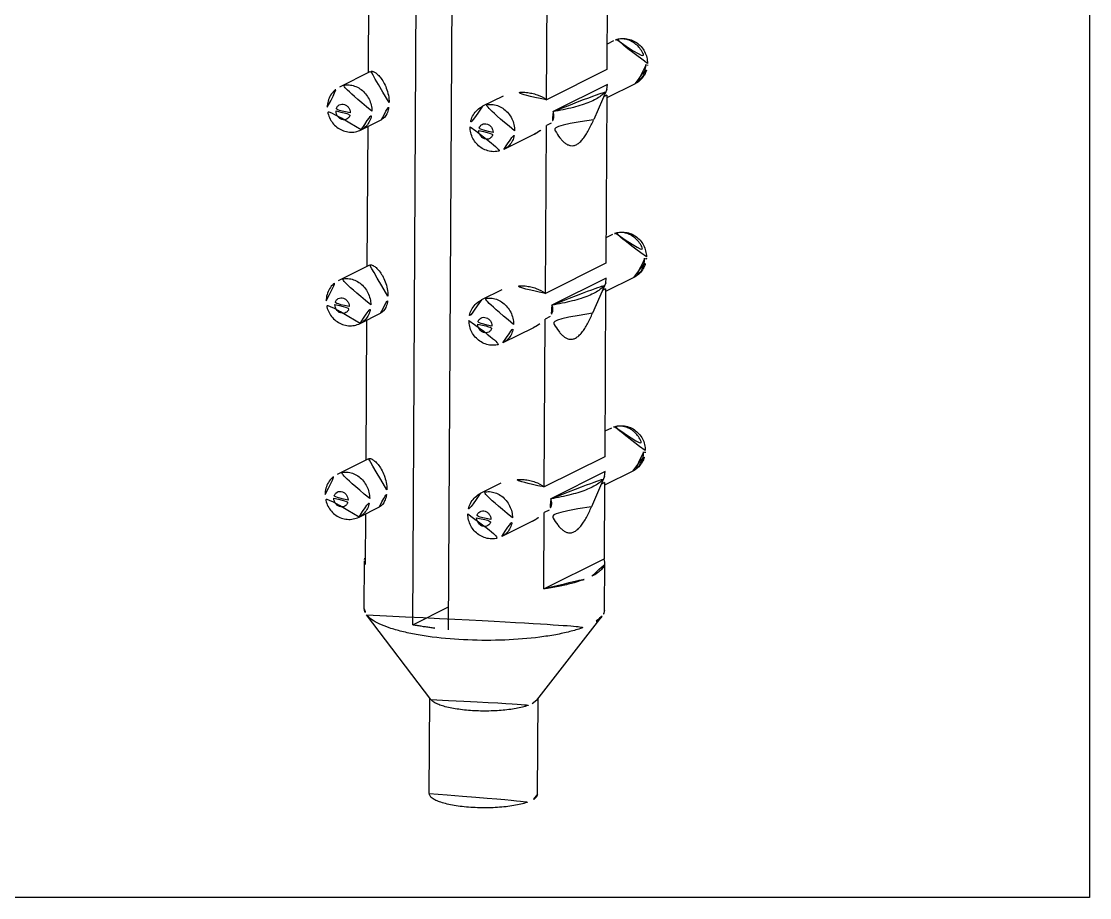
# Model space of a CAD drawing. Extents: x 16296660632 to 16296679688, y -37409620961 to -37409616551.
# Drawn here: x 16296678252.78 to 16296678279.43, y -37409618261.1 to -37409618239.23 of the extents above; entities that cross this region are included whole.
import ezdxf

# ---------------------------------------------------------------- set-up
doc = ezdxf.new("R2010")
doc.units = 0
doc.header["$LTSCALE"] = 10
doc.header["$MEASUREMENT"] = 0
doc.layers.get('0').update_dxf_attribs({"linetype": 'CONTINUOUS'})
doc.layers.add('02___PRT_ALL_AXES', color=7, linetype='CONTINUOUS')

msp = doc.modelspace()

# ---------------------------------------------------------------- linework, layer by layer
at = {"color": 7, "linetype": 'Continuous'}
for p, q in [((16296678262.54405, -37409618254.290993), (16296678262.70859, -37409618225.013847)), ((16296678263.434879, -37409618254.412682), (16296678263.599421, -37409618225.135536)), ((16296678267.399611, -37409618240.806633), (16296678266.04376, -37409618241.484367)), ((16296678267.384871, -37409618240.930252), (16296678267.399611, -37409618240.806633)), ((16296678267.384899, -37409618240.930092), (16296678267.05971, -37409618241.681473)), ((16296678267.384159, -37409618241.077217), (16296678267.30385, -37409618241.117371)), ((16296678265.99781, -37409618241.770203), (16296678265.87743, -37409618241.830368)), ((16296678267.372459, -37409618245.63784), (16296678266.016609, -37409618246.315567)), ((16296678267.35775, -37409618245.761299), (16296678267.03256, -37409618246.512672)), ((16296678267.357719, -37409618245.761467), (16296678267.372459, -37409618245.63784)), ((16296678267.35701, -37409618245.908432), (16296678267.276699, -37409618245.948578)), ((16296678265.970659, -37409618246.60141), (16296678265.850281, -37409618246.661583)), ((16296678267.345301, -37409618250.469063), (16296678265.98945, -37409618251.14679)), ((16296678267.330601, -37409618250.592506), (16296678267.005409, -37409618251.343887)), ((16296678267.33057, -37409618250.592667), (16296678267.345301, -37409618250.469063)), ((16296678267.329861, -37409618250.739639), (16296678267.24954, -37409618250.779793)), ((16296678265.94351, -37409618251.432617), (16296678265.82313, -37409618251.49279)), ((16296678261.33877, -37409618252.69693), (16296678261.358271, -37409618252.786209)), ((16296678265.812441, -37409618253.394676), (16296678267.31917, -37409618252.641533)), ((16296678267.338671, -37409618252.730812), (16296678267.31917, -37409618252.641533)), ((16296678262.54405, -37409618254.290993), (16296678263.43808, -37409618253.844101))]:
    msp.add_line(p, q, dxfattribs=at)
msp.add_lwpolyline([(16296678279.434799, -37409618261.099548), (16296678226.118429, -37409618261.099548), (16296678226.118429, -37409618178.759842), (16296678279.434799, -37409618178.759842)], close=True)
for centre, radius, start, end in [((16296678267.754499, -37409618240.118973), 0.447859, 105.0907784, 116.5407124), ((16296678267.724609, -37409618240.324577), 0.632541, 359.6900716, 3.3253834), ((16296678267.796341, -37409618240.27816), 0.604471, 354.7316924, 359.6765207), ((16296678267.727341, -37409618244.95018), 0.447859, 105.0907784, 116.5407124), ((16296678267.69746, -37409618245.155792), 0.632541, 359.6900716, 3.3253834), ((16296678267.76919, -37409618245.109367), 0.604471, 354.7316924, 359.6765207), ((16296678267.70019, -37409618249.781387), 0.447859, 105.0907784, 116.5407124), ((16296678267.670309, -37409618249.987), 0.632541, 359.6900716, 3.3253834), ((16296678267.742041, -37409618249.940567), 0.604471, 354.7316924, 359.6765207)]:
    msp.add_arc(centre, radius, start, end, dxfattribs=at)
for points, knots in [([(16296678268.400801, -37409618240.28157), (16296678268.401091, -37409618240.230957), (16296678268.388901, -37409618240.12912), (16296678268.334539, -37409618239.985588), (16296678268.24744, -37409618239.859123), (16296678268.132669, -37409618239.757584), (16296678267.99663, -37409618239.687828), (16296678267.84758, -37409618239.655319), (16296678267.695551, -37409618239.663307), (16296678267.59918, -37409618239.6959), (16296678267.55438, -37409618239.7183)], [0, 0, 0, 0, 0.125412163, 0.251172451, 0.376846193, 0.502210914, 0.627115299, 0.751613101, 0.875868664, 1, 1, 1, 1]), ([(16296678267.637899, -37409618239.686546), (16296678267.67704, -37409618239.676003), (16296678267.759701, -37409618239.665314), (16296678267.885201, -37409618239.681633), (16296678268.006941, -37409618239.728783), (16296678268.156601, -37409618239.829643), (16296678268.300871, -37409618240.014214), (16296678268.35079, -37409618240.196426), (16296678268.356091, -37409618240.287888)], [0, 0, 0, 0, 0.114836293, 0.232872755, 0.355002748, 0.481207114, 0.740522847, 1, 1, 1, 1]), ([(16296678268.09091, -37409618240.791672), (16296678268.133631, -37409618240.770317), (16296678268.21389, -37409618240.716057), (16296678268.308981, -37409618240.606583), (16296678268.373501, -37409618240.47644), (16296678268.39385, -37409618240.381523), (16296678268.39826, -37409618240.333656)], [0, 0, 0, 0, 0.24938222, 0.499005027, 0.74905058, 1, 1, 1, 1]), ([(16296678268.35714, -37409618240.328003), (16296678268.356871, -37409618240.377197), (16296678268.3449, -37409618240.474213), (16296678268.291531, -37409618240.607933), (16296678268.206129, -37409618240.718491), (16296678268.13093, -37409618240.771652), (16296678268.09091, -37409618240.791656)], [0, 0, 0, 0, 0.26305497, 0.516337838, 0.760764768, 1, 1, 1, 1]), ([(16296678261.522881, -37409618241.476219), (16296678261.52317, -37409618241.42485), (16296678261.510969, -37409618241.320763), (16296678261.457649, -37409618241.172829), (16296678261.372641, -37409618241.040367), (16296678261.26153, -37409618240.932281), (16296678261.13147, -37409618240.855858), (16296678260.99091, -37409618240.816628), (16296678260.849449, -37409618240.817848), (16296678260.76062, -37409618240.846268), (16296678260.720119, -37409618240.866524)], [0, 0, 0, 0, 0.129451959, 0.261224906, 0.393027892, 0.522644409, 0.648310085, 0.769235401, 0.885888901, 1, 1, 1, 1]), ([(16296678260.410219, -37409618241.376617), (16296678260.410509, -37409618241.324219), (16296678260.42474, -37409618241.219116), (16296678260.487, -37409618241.073227), (16296678260.58659, -37409618240.950089), (16296678260.673559, -37409618240.889793), (16296678260.72011, -37409618240.866524)], [0, 0, 0, 0, 0.250995241, 0.50113091, 0.750689667, 1, 1, 1, 1]), ([(16296678266.04376, -37409618241.484367), (16296678266.21483, -37409618241.456497), (16296678266.4592, -37409618241.407967), (16296678266.76265, -37409618241.321053), (16296678266.95109, -37409618241.253166), (16296678267.109171, -37409618241.180359), (16296678267.235399, -37409618241.103302), (16296678267.32876, -37409618241.022598), (16296678267.37158, -37409618240.9608), (16296678267.384809, -37409618240.930252)], [0, 0, 0, 0, 0.349334638, 0.501144104, 0.635835368, 0.752632332, 0.851368115, 0.932906752, 1, 1, 1, 1]), ([(16296678260.984831, -37409618241.518379), (16296678260.98497, -37409618241.492729), (16296678260.975679, -37409618241.440666), (16296678260.93726, -37409618241.37236), (16296678260.8794, -37409618241.321518), (16296678260.80978, -37409618241.295982), (16296678260.73831, -37409618241.300919), (16296678260.677231, -37409618241.336884), (16296678260.637369, -37409618241.397041), (16296678260.62863, -37409618241.445221), (16296678260.62849, -37409618241.469704)], [0, 0, 0, 0, 0.13222119, 0.266287333, 0.39709956, 0.521213518, 0.638907507, 0.754510424, 0.873783701, 1, 1, 1, 1]), ([(16296678264.283449, -37409618241.353287), (16296678264.2369, -37409618241.376556), (16296678264.149929, -37409618241.436859), (16296678264.050341, -37409618241.560013), (16296678263.988079, -37409618241.705902), (16296678263.97385, -37409618241.810997), (16296678263.97356, -37409618241.863403)], [0, 0, 0, 0, 0.249297278, 0.498857891, 0.749003889, 1, 1, 1, 1]), ([(16296678265.08622, -37409618241.962997), (16296678265.08651, -37409618241.911629), (16296678265.07431, -37409618241.807533), (16296678265.02099, -37409618241.659607), (16296678264.93598, -37409618241.527153), (16296678264.824869, -37409618241.419052), (16296678264.694811, -37409618241.342644), (16296678264.554251, -37409618241.303413), (16296678264.41279, -37409618241.304626), (16296678264.323959, -37409618241.333054), (16296678264.283449, -37409618241.353302)], [0, 0, 0, 0, 0.129451958, 0.261224906, 0.393027891, 0.522644409, 0.648310085, 0.769235401, 0.885888901, 1, 1, 1, 1]), ([(16296678261.256651, -37409618241.939888), (16296678261.21184, -37409618241.962288), (16296678261.11548, -37409618241.994881), (16296678260.96343, -37409618242.002869), (16296678260.81436, -37409618241.970352), (16296678260.67831, -37409618241.900581), (16296678260.56354, -37409618241.799019), (16296678260.47646, -37409618241.672546), (16296678260.42211, -37409618241.529037), (16296678260.409929, -37409618241.427223), (16296678260.410219, -37409618241.376617)], [0, 0, 0, 0, 0.124126653, 0.248392657, 0.372910641, 0.497833568, 0.623206885, 0.748876612, 0.874606125, 1, 1, 1, 1]), ([(16296678260.62849, -37409618241.469704), (16296678260.628349, -37409618241.495338), (16296678260.63764, -37409618241.547401), (16296678260.676069, -37409618241.615723), (16296678260.733919, -37409618241.666557), (16296678260.803539, -37409618241.692093), (16296678260.87501, -37409618241.687157), (16296678260.93609, -37409618241.651192), (16296678260.97596, -37409618241.591026), (16296678260.98469, -37409618241.542847), (16296678260.984831, -37409618241.518379)], [0, 0, 0, 0, 0.13222119, 0.266287333, 0.39709956, 0.521213518, 0.638907507, 0.754510424, 0.873783701, 1, 1, 1, 1]), ([(16296678261.256639, -37409618241.93988), (16296678261.296671, -37409618241.919868), (16296678261.37187, -37409618241.866707), (16296678261.45727, -37409618241.756149), (16296678261.510639, -37409618241.622429), (16296678261.5226, -37409618241.525429), (16296678261.522881, -37409618241.476219)], [0, 0, 0, 0, 0.239235232, 0.483662162, 0.73694503, 1, 1, 1, 1]), ([(16296678266.04376, -37409618241.484367), (16296678266.05295, -37409618241.503838), (16296678266.06768, -37409618241.546883), (16296678266.070499, -37409618241.619759), (16296678266.047251, -37409618241.697998), (16296678266.01635, -37409618241.746513), (16296678265.99781, -37409618241.770203)], [0, 0, 0, 0, 0.211465199, 0.441327156, 0.704593952, 1, 1, 1, 1]), ([(16296678263.97356, -37409618241.863403), (16296678263.97327, -37409618241.914001), (16296678263.98546, -37409618242.015846), (16296678264.03982, -37409618242.159378), (16296678264.126921, -37409618242.285843), (16296678264.241699, -37409618242.38739), (16296678264.377729, -37409618242.457138), (16296678264.526779, -37409618242.489647), (16296678264.67881, -37409618242.481659), (16296678264.775181, -37409618242.449074), (16296678264.81999, -37409618242.426666)], [0, 0, 0, 0, 0.125412162, 0.251172451, 0.376846193, 0.502210914, 0.627115299, 0.751613101, 0.875868664, 1, 1, 1, 1]), ([(16296678264.54817, -37409618242.00515), (16296678264.548309, -37409618241.979507), (16296678264.539021, -37409618241.927452), (16296678264.500601, -37409618241.859138), (16296678264.442739, -37409618241.808296), (16296678264.373119, -37409618241.782761), (16296678264.301649, -37409618241.787697), (16296678264.24057, -37409618241.823647), (16296678264.20071, -37409618241.88382), (16296678264.191971, -37409618241.931999), (16296678264.19183, -37409618241.956467)], [0, 0, 0, 0, 0.132221257, 0.26628734, 0.397099522, 0.521213448, 0.638907473, 0.75451043, 0.873783761, 1, 1, 1, 1]), ([(16296678267.05757, -37409618241.686417), (16296678267.019051, -37409618241.775513), (16296678266.958679, -37409618241.904343), (16296678266.86599, -37409618242.062798), (16296678266.79471, -37409618242.163803), (16296678266.719999, -37409618242.245842), (16296678266.642031, -37409618242.304649), (16296678266.561251, -37409618242.336243), (16296678266.48093, -37409618242.337479), (16296678266.40592, -37409618242.31221), (16296678266.33691, -37409618242.267128), (16296678266.27253, -37409618242.207031), (16296678266.18951, -37409618242.108276), (16296678266.09553, -37409618241.962189), (16296678266.02997, -37409618241.836418), (16296678265.99781, -37409618241.770203)], [0, 0, 0, 0, 0.173087809, 0.253248541, 0.327149648, 0.39319113, 0.450410232, 0.499910326, 0.545212741, 0.590633428, 0.638989322, 0.691185098, 0.747191114, 0.868708797, 1, 1, 1, 1]), ([(16296678264.19183, -37409618241.956467), (16296678264.19169, -37409618241.982117), (16296678264.200979, -37409618242.03418), (16296678264.23941, -37409618242.102493), (16296678264.29726, -37409618242.153343), (16296678264.36688, -37409618242.178871), (16296678264.438351, -37409618242.173927), (16296678264.49943, -37409618242.13797), (16296678264.539289, -37409618242.077812), (16296678264.548031, -37409618242.029633), (16296678264.54817, -37409618242.00515)], [0, 0, 0, 0, 0.132221257, 0.26628734, 0.397099522, 0.521213448, 0.638907473, 0.75451043, 0.873783761, 1, 1, 1, 1]), ([(16296678264.819981, -37409618242.426659), (16296678264.86001, -37409618242.406647), (16296678264.935209, -37409618242.353493), (16296678265.020611, -37409618242.242928), (16296678265.07398, -37409618242.109207), (16296678265.085939, -37409618242.012207), (16296678265.08622, -37409618241.962997)], [0, 0, 0, 0, 0.239235232, 0.483662162, 0.73694503, 1, 1, 1, 1]), ([(16296678268.37365, -37409618245.112778), (16296678268.37394, -37409618245.062172), (16296678268.36175, -37409618244.960327), (16296678268.30739, -37409618244.816803), (16296678268.220289, -37409618244.690331), (16296678268.105511, -37409618244.588791), (16296678267.969481, -37409618244.519043), (16296678267.820431, -37409618244.486526), (16296678267.6684, -37409618244.494522), (16296678267.572029, -37409618244.527107), (16296678267.52722, -37409618244.549507)], [0, 0, 0, 0, 0.125412163, 0.251172451, 0.376846193, 0.502210914, 0.627115299, 0.751613101, 0.875868664, 1, 1, 1, 1]), ([(16296678267.61075, -37409618244.517761), (16296678267.649891, -37409618244.50721), (16296678267.73254, -37409618244.496521), (16296678267.858049, -37409618244.51284), (16296678267.97979, -37409618244.55999), (16296678268.12945, -37409618244.660851), (16296678268.27372, -37409618244.845428), (16296678268.323641, -37409618245.027641), (16296678268.328939, -37409618245.119087)], [0, 0, 0, 0, 0.114836293, 0.232872755, 0.355002748, 0.481207114, 0.740522847, 1, 1, 1, 1]), ([(16296678268.063761, -37409618245.622879), (16296678268.10648, -37409618245.601517), (16296678268.186741, -37409618245.547272), (16296678268.28183, -37409618245.43779), (16296678268.34635, -37409618245.307663), (16296678268.366699, -37409618245.21273), (16296678268.371111, -37409618245.164871)], [0, 0, 0, 0, 0.24938222, 0.499005027, 0.74905058, 1, 1, 1, 1]), ([(16296678268.32999, -37409618245.15921), (16296678268.32972, -37409618245.20842), (16296678268.317751, -37409618245.30542), (16296678268.26438, -37409618245.43914), (16296678268.17898, -37409618245.549698), (16296678268.103781, -37409618245.602859), (16296678268.063761, -37409618245.622871)], [0, 0, 0, 0, 0.26305497, 0.516337838, 0.760764768, 1, 1, 1, 1]), ([(16296678260.38307, -37409618246.207817), (16296678260.38336, -37409618246.155434), (16296678260.397591, -37409618246.050339), (16296678260.45985, -37409618245.904442), (16296678260.559429, -37409618245.781303), (16296678260.6464, -37409618245.721001), (16296678260.692961, -37409618245.697731)], [0, 0, 0, 0, 0.250995241, 0.50113091, 0.750689667, 1, 1, 1, 1]), ([(16296678261.495729, -37409618246.307426), (16296678261.496019, -37409618246.256058), (16296678261.48382, -37409618246.151962), (16296678261.4305, -37409618246.004044), (16296678261.34549, -37409618245.871582), (16296678261.234381, -37409618245.763489), (16296678261.104321, -37409618245.687073), (16296678260.96376, -37409618245.647827), (16296678260.8223, -37409618245.649063), (16296678260.733471, -37409618245.677483), (16296678260.692961, -37409618245.697731)], [0, 0, 0, 0, 0.129451959, 0.261224906, 0.393027892, 0.522644409, 0.648310085, 0.769235401, 0.885888901, 1, 1, 1, 1]), ([(16296678266.016609, -37409618246.315567), (16296678266.187679, -37409618246.28772), (16296678266.432051, -37409618246.239182), (16296678266.735491, -37409618246.15226), (16296678266.923941, -37409618246.084373), (16296678267.08202, -37409618246.011574), (16296678267.20825, -37409618245.934517), (16296678267.301611, -37409618245.853813), (16296678267.344431, -37409618245.792023), (16296678267.357651, -37409618245.761467)], [0, 0, 0, 0, 0.349334638, 0.501144104, 0.635835368, 0.752632332, 0.851368115, 0.932906752, 1, 1, 1, 1]), ([(16296678260.95768, -37409618246.349586), (16296678260.957821, -37409618246.323936), (16296678260.94853, -37409618246.271889), (16296678260.910101, -37409618246.203568), (16296678260.852249, -37409618246.152733), (16296678260.782631, -37409618246.127197), (16296678260.711161, -37409618246.132133), (16296678260.65008, -37409618246.168091), (16296678260.61022, -37409618246.228249), (16296678260.60148, -37409618246.276428), (16296678260.601339, -37409618246.300911)], [0, 0, 0, 0, 0.13222119, 0.266287333, 0.39709956, 0.521213518, 0.638907507, 0.754510424, 0.873783701, 1, 1, 1, 1]), ([(16296678265.059071, -37409618246.794212), (16296678265.059361, -37409618246.742844), (16296678265.047159, -37409618246.638741), (16296678264.993839, -37409618246.490822), (16296678264.908831, -37409618246.35836), (16296678264.79772, -37409618246.250267), (16296678264.66766, -37409618246.173843), (16296678264.5271, -37409618246.134613), (16296678264.385639, -37409618246.135841), (16296678264.29681, -37409618246.164261), (16296678264.2563, -37409618246.184509)], [0, 0, 0, 0, 0.129451958, 0.261224906, 0.393027891, 0.522644409, 0.648310085, 0.769235401, 0.885888901, 1, 1, 1, 1]), ([(16296678261.2295, -37409618246.771103), (16296678261.18469, -37409618246.793503), (16296678261.08832, -37409618246.826103), (16296678260.936279, -37409618246.834084), (16296678260.78721, -37409618246.801559), (16296678260.651159, -37409618246.731789), (16296678260.53639, -37409618246.630234), (16296678260.44931, -37409618246.503769), (16296678260.39496, -37409618246.360252), (16296678260.38278, -37409618246.25843), (16296678260.38307, -37409618246.207817)], [0, 0, 0, 0, 0.124126653, 0.248392657, 0.372910641, 0.497833568, 0.623206885, 0.748876612, 0.874606125, 1, 1, 1, 1]), ([(16296678260.601339, -37409618246.300911), (16296678260.6012, -37409618246.326553), (16296678260.610491, -37409618246.378609), (16296678260.64892, -37409618246.446922), (16296678260.70677, -37409618246.497772), (16296678260.77639, -37409618246.5233), (16296678260.84786, -37409618246.518356), (16296678260.908939, -37409618246.482407), (16296678260.948799, -37409618246.422241), (16296678260.957541, -37409618246.374062), (16296678260.95768, -37409618246.349586)], [0, 0, 0, 0, 0.13222119, 0.266287333, 0.39709956, 0.521213518, 0.638907507, 0.754510424, 0.873783701, 1, 1, 1, 1]), ([(16296678261.22949, -37409618246.771103), (16296678261.26952, -37409618246.751083), (16296678261.344721, -37409618246.697922), (16296678261.43012, -37409618246.587357), (16296678261.48349, -37409618246.453644), (16296678261.495449, -37409618246.356644), (16296678261.495729, -37409618246.307426)], [0, 0, 0, 0, 0.239235232, 0.483662162, 0.73694503, 1, 1, 1, 1]), ([(16296678264.2563, -37409618246.184502), (16296678264.209749, -37409618246.207779), (16296678264.12278, -37409618246.268066), (16296678264.02319, -37409618246.391212), (16296678263.96093, -37409618246.537109), (16296678263.946699, -37409618246.642197), (16296678263.946409, -37409618246.694603)], [0, 0, 0, 0, 0.249297278, 0.498857891, 0.749003889, 1, 1, 1, 1]), ([(16296678266.016609, -37409618246.315567), (16296678266.025801, -37409618246.335037), (16296678266.040529, -37409618246.37809), (16296678266.04335, -37409618246.450974), (16296678266.0201, -37409618246.529213), (16296678265.989201, -37409618246.577721), (16296678265.970659, -37409618246.60141)], [0, 0, 0, 0, 0.211465199, 0.441327156, 0.704593952, 1, 1, 1, 1]), ([(16296678264.521021, -37409618246.836357), (16296678264.52116, -37409618246.810722), (16296678264.511869, -37409618246.758667), (16296678264.47344, -37409618246.690353), (16296678264.41559, -37409618246.639503), (16296678264.34597, -37409618246.613968), (16296678264.2745, -37409618246.618912), (16296678264.213421, -37409618246.654869), (16296678264.173559, -37409618246.715027), (16296678264.16482, -37409618246.763206), (16296678264.16468, -37409618246.787689)], [0, 0, 0, 0, 0.132221257, 0.26628734, 0.397099522, 0.521213448, 0.638907473, 0.75451043, 0.873783761, 1, 1, 1, 1]), ([(16296678267.03042, -37409618246.517639), (16296678266.991899, -37409618246.60672), (16296678266.93153, -37409618246.73555), (16296678266.83884, -37409618246.893997), (16296678266.767559, -37409618246.99501), (16296678266.69285, -37409618247.077049), (16296678266.61488, -37409618247.135857), (16296678266.5341, -37409618247.16745), (16296678266.453779, -37409618247.168694), (16296678266.378771, -37409618247.143417), (16296678266.309759, -37409618247.098343), (16296678266.24538, -37409618247.038239), (16296678266.162359, -37409618246.939491), (16296678266.06838, -37409618246.793404), (16296678266.002819, -37409618246.667633), (16296678265.970659, -37409618246.60141)], [0, 0, 0, 0, 0.173087809, 0.253248541, 0.327149648, 0.39319113, 0.450410232, 0.499910326, 0.545212741, 0.590633428, 0.638989322, 0.691185098, 0.747191114, 0.868708797, 1, 1, 1, 1]), ([(16296678263.946409, -37409618246.694603), (16296678263.946119, -37409618246.745216), (16296678263.958309, -37409618246.847054), (16296678264.012671, -37409618246.990593), (16296678264.09977, -37409618247.117058), (16296678264.21454, -37409618247.218597), (16296678264.35058, -37409618247.288353), (16296678264.49963, -37409618247.320847), (16296678264.651661, -37409618247.312866), (16296678264.74803, -37409618247.280273), (16296678264.792839, -37409618247.257881)], [0, 0, 0, 0, 0.125412162, 0.251172451, 0.376846193, 0.502210914, 0.627115299, 0.751613101, 0.875868664, 1, 1, 1, 1]), ([(16296678264.16468, -37409618246.787689), (16296678264.164539, -37409618246.813332), (16296678264.17383, -37409618246.865387), (16296678264.212259, -37409618246.933701), (16296678264.270109, -37409618246.98455), (16296678264.339729, -37409618247.010078), (16296678264.4112, -37409618247.005142), (16296678264.472281, -37409618246.969177), (16296678264.51214, -37409618246.909019), (16296678264.52088, -37409618246.86084), (16296678264.521021, -37409618246.836357)], [0, 0, 0, 0, 0.132221257, 0.26628734, 0.397099522, 0.521213448, 0.638907473, 0.75451043, 0.873783761, 1, 1, 1, 1]), ([(16296678264.79283, -37409618247.257874), (16296678264.832861, -37409618247.237846), (16296678264.90806, -37409618247.1847), (16296678264.99346, -37409618247.074127), (16296678265.046829, -37409618246.940422), (16296678265.05879, -37409618246.843407), (16296678265.059071, -37409618246.794212)], [0, 0, 0, 0, 0.239235232, 0.483662162, 0.73694503, 1, 1, 1, 1]), ([(16296678268.3465, -37409618249.943993), (16296678268.346781, -37409618249.893387), (16296678268.3346, -37409618249.791542), (16296678268.280239, -37409618249.64801), (16296678268.19314, -37409618249.521553), (16296678268.07836, -37409618249.419998), (16296678267.942329, -37409618249.35025), (16296678267.79328, -37409618249.317741), (16296678267.641239, -37409618249.325729), (16296678267.54488, -37409618249.358322), (16296678267.500071, -37409618249.380722)], [0, 0, 0, 0, 0.125412163, 0.251172451, 0.376846193, 0.502210914, 0.627115299, 0.751613101, 0.875868664, 1, 1, 1, 1]), ([(16296678267.58359, -37409618249.348984), (16296678267.62274, -37409618249.338417), (16296678267.705391, -37409618249.327728), (16296678267.8309, -37409618249.344063), (16296678267.952641, -37409618249.391197), (16296678268.102289, -37409618249.492073), (16296678268.246559, -37409618249.676643), (16296678268.29649, -37409618249.858856), (16296678268.301781, -37409618249.95031)], [0, 0, 0, 0, 0.114836293, 0.232872755, 0.355002748, 0.481207114, 0.740522847, 1, 1, 1, 1]), ([(16296678268.03661, -37409618250.454086), (16296678268.07933, -37409618250.432739), (16296678268.15959, -37409618250.378487), (16296678268.254669, -37409618250.268997), (16296678268.319201, -37409618250.138863), (16296678268.33954, -37409618250.043938), (16296678268.34396, -37409618249.996078)], [0, 0, 0, 0, 0.24938222, 0.499005027, 0.74905058, 1, 1, 1, 1]), ([(16296678268.302839, -37409618249.990433), (16296678268.302561, -37409618250.039627), (16296678268.2906, -37409618250.136627), (16296678268.23723, -37409618250.270348), (16296678268.151831, -37409618250.380913), (16296678268.07663, -37409618250.434067), (16296678268.0366, -37409618250.454086)], [0, 0, 0, 0, 0.26305497, 0.516337838, 0.760764768, 1, 1, 1, 1]), ([(16296678260.355921, -37409618251.03904), (16296678260.356211, -37409618250.986633), (16296678260.37044, -37409618250.881554), (16296678260.432699, -37409618250.735649), (16296678260.53228, -37409618250.612503), (16296678260.619249, -37409618250.552208), (16296678260.66581, -37409618250.528938)], [0, 0, 0, 0, 0.250995241, 0.50113091, 0.750689667, 1, 1, 1, 1]), ([(16296678261.46858, -37409618251.138641), (16296678261.46887, -37409618251.087273), (16296678261.456671, -37409618250.983177), (16296678261.403351, -37409618250.835251), (16296678261.31834, -37409618250.702797), (16296678261.20723, -37409618250.594704), (16296678261.077169, -37409618250.518272), (16296678260.936609, -37409618250.47905), (16296678260.795151, -37409618250.48027), (16296678260.70632, -37409618250.50869), (16296678260.66581, -37409618250.528954)], [0, 0, 0, 0, 0.129451959, 0.261224906, 0.393027892, 0.522644409, 0.648310085, 0.769235401, 0.885888901, 1, 1, 1, 1]), ([(16296678265.98945, -37409618251.14679), (16296678266.16053, -37409618251.118927), (16296678266.4049, -37409618251.070396), (16296678266.70834, -37409618250.983467), (16296678266.89679, -37409618250.915581), (16296678267.054859, -37409618250.842781), (16296678267.181101, -37409618250.765717), (16296678267.27445, -37409618250.68502), (16296678267.31727, -37409618250.623222), (16296678267.3305, -37409618250.592667)], [0, 0, 0, 0, 0.349334638, 0.501144104, 0.635835368, 0.752632332, 0.851368115, 0.932906752, 1, 1, 1, 1]), ([(16296678261.202339, -37409618251.60231), (16296678261.157539, -37409618251.62471), (16296678261.061171, -37409618251.657303), (16296678260.90913, -37409618251.665291), (16296678260.760059, -37409618251.632767), (16296678260.62401, -37409618251.563004), (16296678260.509239, -37409618251.461441), (16296678260.422159, -37409618251.334976), (16296678260.367809, -37409618251.19146), (16296678260.355631, -37409618251.089638), (16296678260.355921, -37409618251.03904)], [0, 0, 0, 0, 0.124126653, 0.248392657, 0.372910641, 0.497833568, 0.623206885, 0.748876612, 0.874606125, 1, 1, 1, 1]), ([(16296678260.57419, -37409618251.132118), (16296678260.574051, -37409618251.157761), (16296678260.58334, -37409618251.209824), (16296678260.621771, -37409618251.278137), (16296678260.679621, -37409618251.328979), (16296678260.749241, -37409618251.354523), (16296678260.820709, -37409618251.349571), (16296678260.88179, -37409618251.313606), (16296678260.92165, -37409618251.253464), (16296678260.930389, -37409618251.205276), (16296678260.930531, -37409618251.180794)], [0, 0, 0, 0, 0.13222119, 0.266287333, 0.39709956, 0.521213518, 0.638907507, 0.754510424, 0.873783701, 1, 1, 1, 1]), ([(16296678260.930531, -37409618251.180794), (16296678260.93067, -37409618251.155151), (16296678260.921379, -37409618251.103104), (16296678260.88295, -37409618251.034782), (16296678260.8251, -37409618250.983932), (16296678260.75548, -37409618250.958397), (16296678260.68401, -37409618250.963341), (16296678260.622931, -37409618250.999298), (16296678260.583071, -37409618251.059464), (16296678260.574329, -37409618251.107643), (16296678260.57419, -37409618251.132118)], [0, 0, 0, 0, 0.13222119, 0.266287333, 0.39709956, 0.521213518, 0.638907507, 0.754510424, 0.873783701, 1, 1, 1, 1]), ([(16296678261.202339, -37409618251.602303), (16296678261.242371, -37409618251.582291), (16296678261.31756, -37409618251.529129), (16296678261.402969, -37409618251.418571), (16296678261.456341, -37409618251.284851), (16296678261.4683, -37409618251.187851), (16296678261.46858, -37409618251.138641)], [0, 0, 0, 0, 0.239235232, 0.483662162, 0.73694503, 1, 1, 1, 1]), ([(16296678264.229151, -37409618251.015717), (16296678264.18259, -37409618251.038986), (16296678264.095631, -37409618251.099281), (16296678263.99604, -37409618251.22242), (16296678263.933781, -37409618251.368317), (16296678263.91955, -37409618251.473412), (16296678263.91926, -37409618251.525818)], [0, 0, 0, 0, 0.249297278, 0.498857891, 0.749003889, 1, 1, 1, 1]), ([(16296678265.031919, -37409618251.62542), (16296678265.032209, -37409618251.574043), (16296678265.02, -37409618251.469963), (16296678264.96669, -37409618251.322029), (16296678264.88168, -37409618251.189583), (16296678264.770571, -37409618251.081467), (16296678264.640511, -37409618251.005051), (16296678264.499941, -37409618250.965828), (16296678264.35848, -37409618250.967049), (16296678264.269661, -37409618250.995468), (16296678264.229151, -37409618251.015717)], [0, 0, 0, 0, 0.129451958, 0.261224906, 0.393027891, 0.522644409, 0.648310085, 0.769235401, 0.885888901, 1, 1, 1, 1]), ([(16296678265.98945, -37409618251.14679), (16296678265.99865, -37409618251.16626), (16296678266.01338, -37409618251.209297), (16296678266.016199, -37409618251.282181), (16296678265.99295, -37409618251.36042), (16296678265.962049, -37409618251.408928), (16296678265.94351, -37409618251.432617)], [0, 0, 0, 0, 0.211465199, 0.441327156, 0.704593952, 1, 1, 1, 1]), ([(16296678264.49386, -37409618251.667572), (16296678264.494011, -37409618251.64193), (16296678264.48472, -37409618251.589867), (16296678264.446289, -37409618251.521561), (16296678264.388439, -37409618251.470711), (16296678264.318821, -37409618251.445183), (16296678264.247351, -37409618251.450119), (16296678264.18627, -37409618251.486076), (16296678264.1464, -37409618251.546242), (16296678264.137671, -37409618251.594421), (16296678264.137529, -37409618251.618896)], [0, 0, 0, 0, 0.132221257, 0.26628734, 0.397099522, 0.521213448, 0.638907473, 0.75451043, 0.873783761, 1, 1, 1, 1]), ([(16296678267.003269, -37409618251.348846), (16296678266.96475, -37409618251.437927), (16296678266.904381, -37409618251.566757), (16296678266.811689, -37409618251.725212), (16296678266.74041, -37409618251.826218), (16296678266.665701, -37409618251.908257), (16296678266.587721, -37409618251.967072), (16296678266.50695, -37409618251.998657), (16296678266.42663, -37409618251.999893), (16296678266.35161, -37409618251.974632), (16296678266.28261, -37409618251.929543), (16296678266.218229, -37409618251.869453), (16296678266.135201, -37409618251.770699), (16296678266.041229, -37409618251.624611), (16296678265.97567, -37409618251.49884), (16296678265.94351, -37409618251.432617)], [0, 0, 0, 0, 0.173087809, 0.253248541, 0.327149648, 0.39319113, 0.450410232, 0.499910326, 0.545212741, 0.590633428, 0.638989322, 0.691185098, 0.747191114, 0.868708797, 1, 1, 1, 1]), ([(16296678263.91926, -37409618251.525818), (16296678263.91897, -37409618251.576424), (16296678263.93116, -37409618251.678268), (16296678263.985519, -37409618251.8218), (16296678264.07262, -37409618251.948273), (16296678264.187389, -37409618252.049812), (16296678264.323429, -37409618252.11956), (16296678264.472481, -37409618252.152069), (16296678264.62451, -37409618252.144081), (16296678264.720881, -37409618252.111488), (16296678264.76568, -37409618252.089088)], [0, 0, 0, 0, 0.125412162, 0.251172451, 0.376846193, 0.502210914, 0.627115299, 0.751613101, 0.875868664, 1, 1, 1, 1]), ([(16296678264.137529, -37409618251.618896), (16296678264.13739, -37409618251.644539), (16296678264.146681, -37409618251.696587), (16296678264.185101, -37409618251.764923), (16296678264.24296, -37409618251.815758), (16296678264.31258, -37409618251.841293), (16296678264.38405, -37409618251.836349), (16296678264.445129, -37409618251.800392), (16296678264.484989, -37409618251.740227), (16296678264.493731, -37409618251.692047), (16296678264.49386, -37409618251.667572)], [0, 0, 0, 0, 0.132221257, 0.26628734, 0.397099522, 0.521213448, 0.638907473, 0.75451043, 0.873783761, 1, 1, 1, 1]), ([(16296678264.76568, -37409618252.089081), (16296678264.80571, -37409618252.069069), (16296678264.880899, -37409618252.015907), (16296678264.966311, -37409618251.90535), (16296678265.01967, -37409618251.771629), (16296678265.031639, -37409618251.674629), (16296678265.031919, -37409618251.62542)], [0, 0, 0, 0, 0.239235232, 0.483662162, 0.73694503, 1, 1, 1, 1]), ([(16296678261.35144, -37409618252.627243), (16296678261.34939, -37409618252.632957), (16296678261.342251, -37409618252.65554), (16296678261.338869, -37409618252.679329), (16296678261.33877, -37409618252.69693)], [0, 0, 0, 0, 0.256459594, 1, 1, 1, 1]), ([(16296678267.011221, -37409618253.078957), (16296678267.059999, -37409618253.054573), (16296678267.14666, -37409618253.005562), (16296678267.252729, -37409618252.920067), (16296678267.321119, -37409618252.829323), (16296678267.33849, -37409618252.761803), (16296678267.338671, -37409618252.730812)], [0, 0, 0, 0, 0.327708956, 0.596202456, 0.81381354, 1, 1, 1, 1]), ([(16296678265.812441, -37409618253.394676), (16296678265.93474, -37409618253.377563), (16296678266.166719, -37409618253.3396), (16296678266.49147, -37409618253.267227), (16296678266.770691, -37409618253.18364), (16296678266.937679, -37409618253.115723), (16296678267.011221, -37409618253.078957)], [0, 0, 0, 0, 0.297779508, 0.566554725, 0.801727028, 1, 1, 1, 1]), ([(16296678262.54405, -37409618254.290993), (16296678262.685381, -37409618254.318779), (16296678262.98152, -37409618254.366837), (16296678263.27969, -37409618254.399323), (16296678263.434879, -37409618254.412682)], [0, 0, 0, 0, 0.480442195, 1, 1, 1, 1])]:
    msp.add_open_spline(points, degree=3, knots=knots, dxfattribs=at)
at = {"layer": '02___PRT_ALL_AXES', "color": 7, "linetype": 'Continuous'}
for p, q in [((16296678267.41131, -37409618236.24601), (16296678267.38776, -37409618240.436287)), ((16296678261.446831, -37409618237.027184), (16296678261.42724, -37409618240.513046)), ((16296678265.881041, -37409618241.189438), (16296678265.904579, -37409618236.999161)), ((16296678267.55438, -37409618239.7183), (16296678267.39134, -37409618239.799789)), ((16296678260.72011, -37409618240.866524), (16296678261.482889, -37409618240.485237)), ((16296678267.38776, -37409618240.436287), (16296678265.881041, -37409618241.189438)), ((16296678268.09091, -37409618240.791672), (16296678267.38378, -37409618241.145126)), ((16296678267.384159, -37409618241.077217), (16296678267.360609, -37409618245.267502)), ((16296678264.796009, -37409618241.097076), (16296678264.283449, -37409618241.353287)), ((16296678261.256651, -37409618241.939888), (16296678261.769341, -37409618241.683617)), ((16296678261.41968, -37409618241.858398), (16296678261.400089, -37409618245.344261)), ((16296678265.853889, -37409618246.020653), (16296678265.87743, -37409618241.830368)), ((16296678265.58276, -37409618242.045387), (16296678264.81999, -37409618242.426666)), ((16296678267.52722, -37409618244.549507), (16296678267.364189, -37409618244.630997)), ((16296678260.692961, -37409618245.697731), (16296678261.45574, -37409618245.316437)), ((16296678267.360609, -37409618245.267502), (16296678265.853889, -37409618246.020653)), ((16296678268.063761, -37409618245.622879), (16296678267.35663, -37409618245.976349)), ((16296678264.76886, -37409618245.928299), (16296678264.2563, -37409618246.184502)), ((16296678267.35701, -37409618245.908432), (16296678267.33346, -37409618250.098709)), ((16296678261.2295, -37409618246.771103), (16296678261.742189, -37409618246.514832)), ((16296678265.826731, -37409618250.85186), (16296678265.850281, -37409618246.661583)), ((16296678261.39253, -37409618246.689613), (16296678261.37294, -37409618250.175484)), ((16296678265.555611, -37409618246.876602), (16296678264.792839, -37409618247.257881)), ((16296678267.500071, -37409618249.380722), (16296678267.33704, -37409618249.462212)), ((16296678260.66581, -37409618250.528938), (16296678261.428591, -37409618250.147652)), ((16296678267.33346, -37409618250.098709), (16296678265.826731, -37409618250.85186)), ((16296678268.03661, -37409618250.454086), (16296678267.329479, -37409618250.807564)), ((16296678264.741711, -37409618250.759506), (16296678264.229151, -37409618251.015717)), ((16296678267.329861, -37409618250.739639), (16296678267.31917, -37409618252.641533)), ((16296678261.202339, -37409618251.60231), (16296678261.71504, -37409618251.346039)), ((16296678261.365379, -37409618251.520813), (16296678261.358271, -37409618252.786209)), ((16296678265.52846, -37409618251.707809), (16296678264.76568, -37409618252.089088)), ((16296678265.812441, -37409618253.394676), (16296678265.82313, -37409618251.49279)), ((16296678261.33206, -37409618253.889954), (16296678261.33877, -37409618252.697006)), ((16296678267.33197, -37409618253.923668), (16296678267.338671, -37409618252.730728)), ((16296678262.995041, -37409618256.155792), (16296678261.388309, -37409618254.040298)), ((16296678265.64362, -37409618256.170677), (16296678267.274031, -37409618254.073372)), ((16296678262.95616, -37409618258.503738), (16296678262.96954, -37409618256.122223)), ((16296678265.64362, -37409618256.170677), (16296678265.522341, -37409618256.26001)), ((16296678265.65612, -37409618258.518913), (16296678265.6695, -37409618256.13739))]:
    msp.add_line(p, q, dxfattribs=at)
for points, knots in [([(16296678261.952959, -37409618241.261238), (16296678261.95331, -37409618241.19915), (16296678261.940689, -37409618241.075233), (16296678261.890539, -37409618240.90181), (16296678261.81966, -37409618240.752007), (16296678261.74052, -37409618240.634483), (16296678261.66334, -37409618240.551117), (16296678261.60128, -37409618240.504608), (16296678261.55694, -37409618240.484467), (16296678261.52919, -37409618240.477562), (16296678261.504141, -37409618240.477402), (16296678261.48909, -37409618240.482079), (16296678261.48251, -37409618240.485428)], [0, 0, 0, 0, 0.188908674, 0.376073293, 0.54675457, 0.691061789, 0.805447283, 0.891159386, 0.924666629, 0.953027635, 0.977533432, 1, 1, 1, 1]), ([(16296678265.881041, -37409618241.189438), (16296678265.812269, -37409618241.135208), (16296678265.690319, -37409618241.074448), (16296678265.516809, -37409618241.02494), (16296678265.231409, -37409618240.978188), (16296678264.97105, -37409618241.009659), (16296678264.794861, -37409618241.097672)], [0, 0, 0, 0, 0.232176021, 0.353206422, 0.477864579, 1, 1, 1, 1]), ([(16296678261.767691, -37409618241.684433), (16296678261.825821, -37409618241.655434), (16296678261.896919, -37409618241.559189), (16296678261.943581, -37409618241.407211), (16296678261.952681, -37409618241.311752), (16296678261.952959, -37409618241.261238)], [0, 0, 0, 0, 0.406664804, 0.683745555, 1, 1, 1, 1]), ([(16296678265.58432, -37409618242.044617), (16296678265.611349, -37409618242.031036), (16296678265.717569, -37409618241.97242), (16296678265.81489, -37409618241.896606), (16296678265.87743, -37409618241.830368)], [0, 0, 0, 0, 0.249256891, 1, 1, 1, 1]), ([(16296678261.92581, -37409618246.092453), (16296678261.926161, -37409618246.030357), (16296678261.91354, -37409618245.906433), (16296678261.86338, -37409618245.733017), (16296678261.792509, -37409618245.583221), (16296678261.713369, -37409618245.465683), (16296678261.63619, -37409618245.382317), (16296678261.574129, -37409618245.335823), (16296678261.529791, -37409618245.315681), (16296678261.502041, -37409618245.308777), (16296678261.47699, -37409618245.308609), (16296678261.461941, -37409618245.313293), (16296678261.45536, -37409618245.316643)], [0, 0, 0, 0, 0.188908674, 0.376073293, 0.54675457, 0.691061789, 0.805447283, 0.891159386, 0.924666629, 0.953027635, 0.977533432, 1, 1, 1, 1]), ([(16296678265.853889, -37409618246.020653), (16296678265.78511, -37409618245.966423), (16296678265.66317, -37409618245.905663), (16296678265.48966, -37409618245.856148), (16296678265.20426, -37409618245.809387), (16296678264.943899, -37409618245.840874), (16296678264.76771, -37409618245.928886)], [0, 0, 0, 0, 0.232176021, 0.353206422, 0.477864579, 1, 1, 1, 1]), ([(16296678261.74054, -37409618246.51564), (16296678261.79866, -37409618246.486641), (16296678261.86977, -37409618246.390404), (16296678261.91643, -37409618246.238419), (16296678261.925529, -37409618246.142967), (16296678261.92581, -37409618246.092453)], [0, 0, 0, 0, 0.406664804, 0.683745555, 1, 1, 1, 1]), ([(16296678265.557171, -37409618246.875816), (16296678265.5842, -37409618246.862259), (16296678265.69042, -37409618246.803627), (16296678265.787741, -37409618246.727814), (16296678265.850281, -37409618246.661583)], [0, 0, 0, 0, 0.249256891, 1, 1, 1, 1]), ([(16296678261.898661, -37409618250.92366), (16296678261.89901, -37409618250.861572), (16296678261.886391, -37409618250.73764), (16296678261.836229, -37409618250.564232), (16296678261.76536, -37409618250.414436), (16296678261.68622, -37409618250.296898), (16296678261.609039, -37409618250.213539), (16296678261.54698, -37409618250.16703), (16296678261.50263, -37409618250.146896), (16296678261.47489, -37409618250.139977), (16296678261.449829, -37409618250.139816), (16296678261.43479, -37409618250.144501), (16296678261.428209, -37409618250.14785)], [0, 0, 0, 0, 0.188908674, 0.376073293, 0.54675457, 0.691061789, 0.805447283, 0.891159386, 0.924666629, 0.953027635, 0.977533432, 1, 1, 1, 1]), ([(16296678265.826731, -37409618250.85186), (16296678265.757959, -37409618250.79763), (16296678265.636021, -37409618250.73687), (16296678265.462509, -37409618250.687363), (16296678265.177099, -37409618250.64061), (16296678264.91675, -37409618250.672073), (16296678264.740561, -37409618250.760094)], [0, 0, 0, 0, 0.232176021, 0.353206422, 0.477864579, 1, 1, 1, 1]), ([(16296678261.71339, -37409618251.346848), (16296678261.771509, -37409618251.317848), (16296678261.842621, -37409618251.221611), (16296678261.88928, -37409618251.069633), (16296678261.898371, -37409618250.974167), (16296678261.898661, -37409618250.92366)], [0, 0, 0, 0, 0.406664804, 0.683745555, 1, 1, 1, 1]), ([(16296678265.53001, -37409618251.707031), (16296678265.557039, -37409618251.693466), (16296678265.663271, -37409618251.634842), (16296678265.76059, -37409618251.559029), (16296678265.82313, -37409618251.49279)], [0, 0, 0, 0, 0.249256891, 1, 1, 1, 1]), ([(16296678261.332081, -37409618253.889954), (16296678261.33194, -37409618253.91552), (16296678261.34267, -37409618253.970161), (16296678261.37096, -37409618254.017464), (16296678261.388309, -37409618254.040298)], [0, 0, 0, 0, 0.47136823, 1, 1, 1, 1]), ([(16296678261.388309, -37409618254.040298), (16296678261.42256, -37409618254.085381), (16296678261.523081, -37409618254.171883), (16296678261.718031, -37409618254.278221), (16296678261.97327, -37409618254.376762), (16296678262.283501, -37409618254.464706), (16296678262.642111, -37409618254.540092), (16296678263.190281, -37409618254.623627), (16296678263.92864, -37409618254.682198), (16296678264.826771, -37409618254.683372), (16296678265.559719, -37409618254.626717), (16296678266.099211, -37409618254.544258), (16296678266.44854, -37409618254.469803), (16296678266.74786, -37409618254.382622), (16296678266.92638, -37409618254.310944), (16296678267.00452, -37409618254.271889)], [0, 0, 0, 0, 0.029343938, 0.067510224, 0.114827429, 0.170807058, 0.234496415, 0.30462986, 0.458096793, 0.617852862, 0.769746917, 0.838555187, 0.90060718, 0.954725156, 1, 1, 1, 1]), ([(16296678267.27404, -37409618254.073372), (16296678267.24365, -37409618254.112457), (16296678267.158211, -37409618254.187813), (16296678267.06061, -37409618254.243851), (16296678267.00452, -37409618254.271889)], [0, 0, 0, 0, 0.441197182, 1, 1, 1, 1]), ([(16296678267.331949, -37409618253.923668), (16296678267.33182, -37409618253.949226), (16296678267.320471, -37409618254.003761), (16296678267.291639, -37409618254.050728), (16296678267.27404, -37409618254.073372)], [0, 0, 0, 0, 0.471340111, 1, 1, 1, 1]), ([(16296678262.99507, -37409618256.155792), (16296678263.010469, -37409618256.176079), (16296678263.0557, -37409618256.215012), (16296678263.143431, -37409618256.262863), (16296678263.25828, -37409618256.307213), (16296678263.45649, -37409618256.363312), (16296678263.75094, -37409618256.413757), (16296678264.138149, -37409618256.444687), (16296678264.54237, -37409618256.445168), (16296678264.872169, -37409618256.41967), (16296678265.11495, -37409618256.382584), (16296678265.27216, -37409618256.349083), (16296678265.406851, -37409618256.309807), (16296678265.48719, -37409618256.277573), (16296678265.522341, -37409618256.26001)], [0, 0, 0, 0, 0.029341703, 0.067511438, 0.114831811, 0.170813802, 0.304588886, 0.458066112, 0.617829896, 0.769734198, 0.838539762, 0.900600027, 0.954737188, 1, 1, 1, 1]), ([(16296678262.95616, -37409618258.503838), (16296678262.95611, -37409618258.513634), (16296678262.95953, -37409618258.534241), (16296678262.974449, -37409618258.563782), (16296678262.998489, -37409618258.592484), (16296678263.04578, -37409618258.632431), (16296678263.128519, -37409618258.678261), (16296678263.25271, -37409618258.725754), (16296678263.405609, -37409618258.767776), (16296678263.583151, -37409618258.803047), (16296678263.780621, -37409618258.830597), (16296678264.06731, -37409618258.856194), (16296678264.43309, -37409618258.86425), (16296678264.79281, -37409618258.842484), (16296678265.060459, -37409618258.80558), (16296678265.2342, -37409618258.770897), (16296678265.382441, -37409618258.729408), (16296678265.470551, -37409618258.694717), (16296678265.50876, -37409618258.675613)], [0, 0, 0, 0, 0.010967409, 0.022939905, 0.036668255, 0.05262554, 0.092052433, 0.141833091, 0.201364477, 0.269450742, 0.344484749, 0.424607768, 0.591782774, 0.753829351, 0.827708298, 0.894308012, 0.95213854, 1, 1, 1, 1]), ([(16296678265.65612, -37409618258.518806), (16296678265.65605, -37409618258.532753), (16296678265.648279, -37409618258.563179), (16296678265.617479, -37409618258.604073), (16296678265.5697, -37409618258.642548), (16296678265.530701, -37409618258.664642), (16296678265.50876, -37409618258.675613)], [0, 0, 0, 0, 0.18612813, 0.403847081, 0.672638524, 1, 1, 1, 1])]:
    msp.add_open_spline(points, degree=3, knots=knots, dxfattribs=at)

doc.saveas('drawing.dxf')
